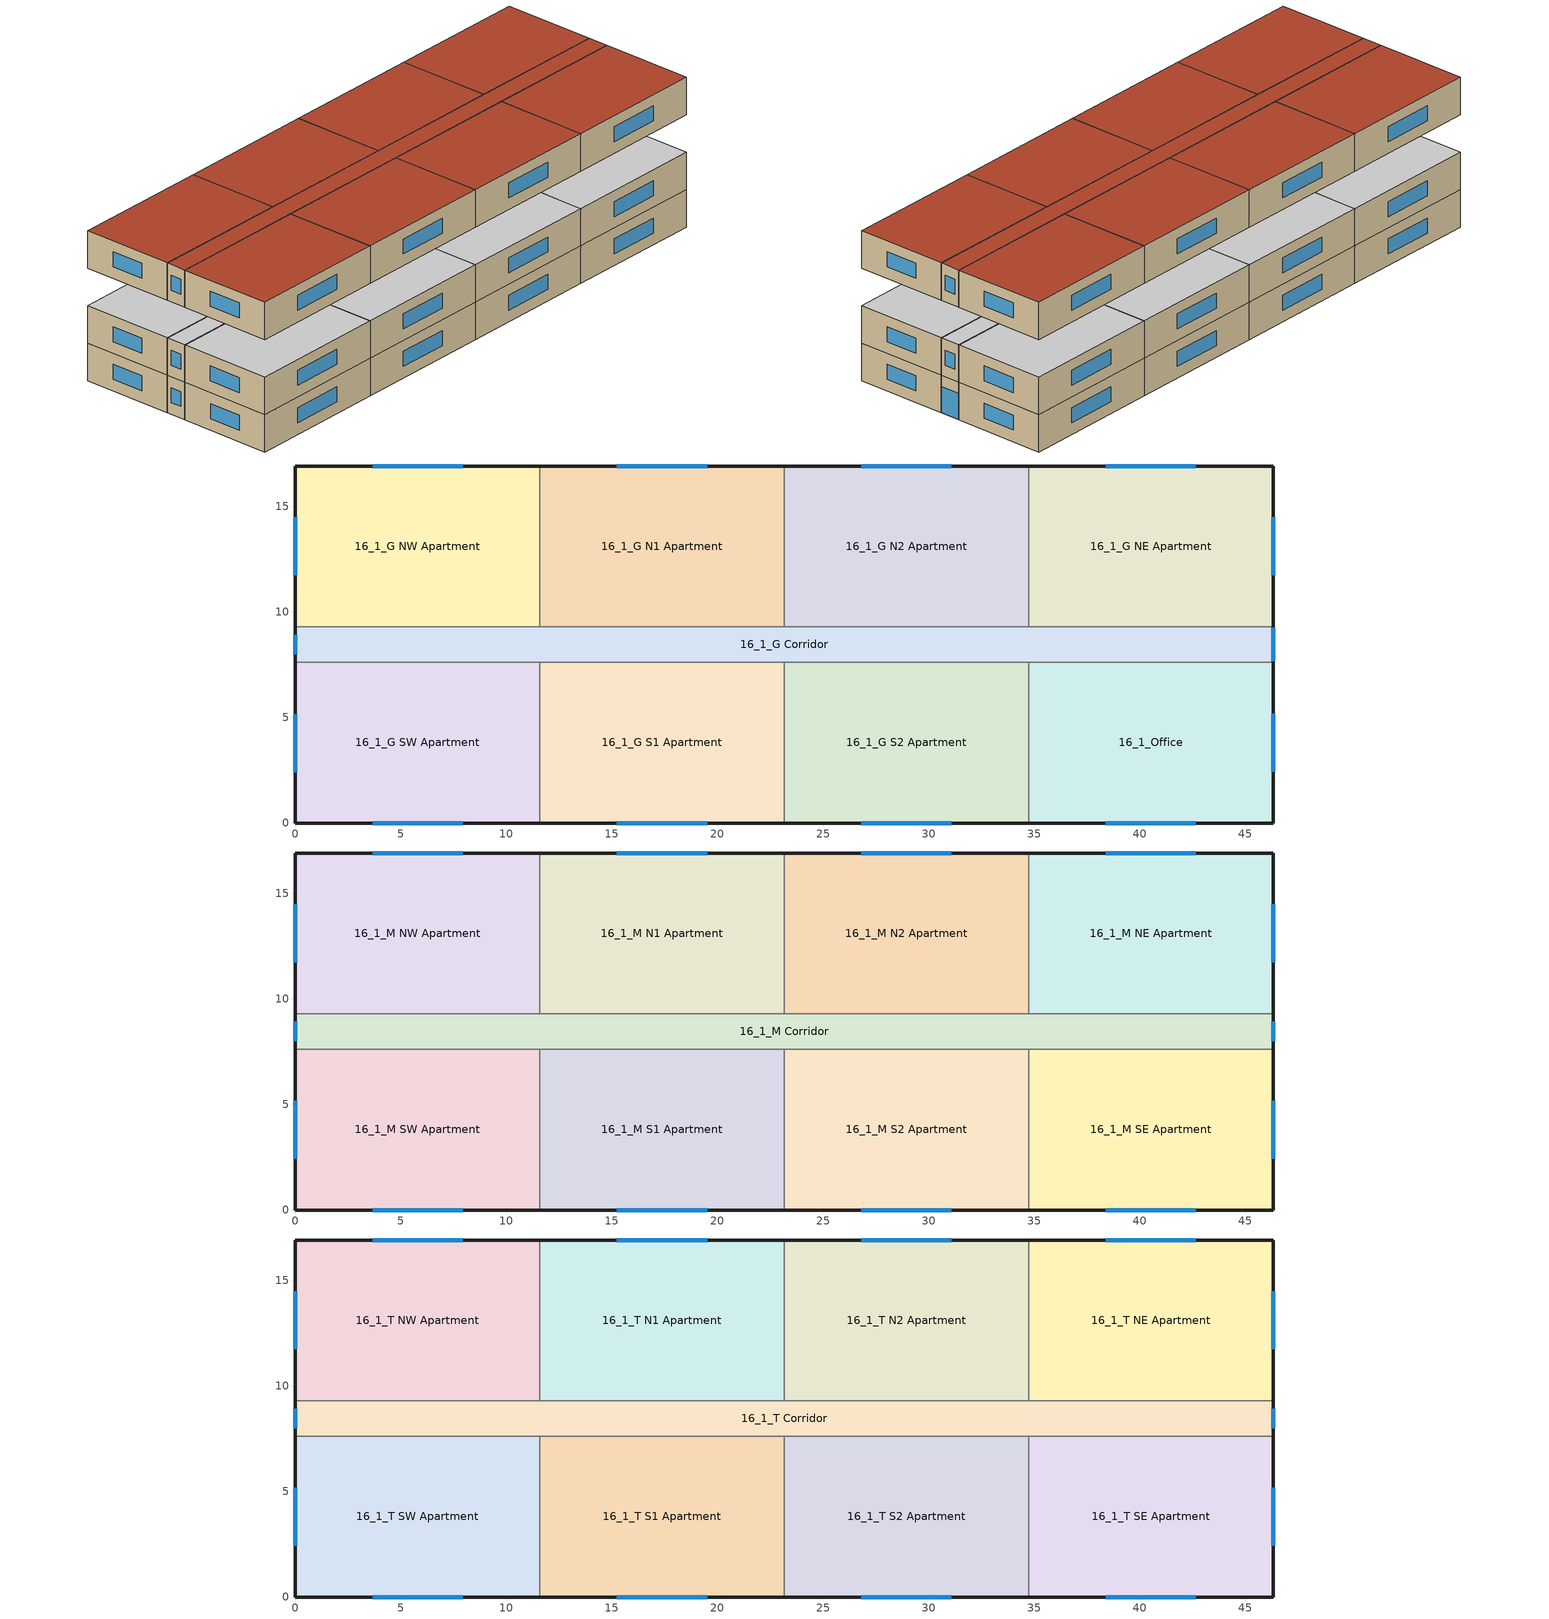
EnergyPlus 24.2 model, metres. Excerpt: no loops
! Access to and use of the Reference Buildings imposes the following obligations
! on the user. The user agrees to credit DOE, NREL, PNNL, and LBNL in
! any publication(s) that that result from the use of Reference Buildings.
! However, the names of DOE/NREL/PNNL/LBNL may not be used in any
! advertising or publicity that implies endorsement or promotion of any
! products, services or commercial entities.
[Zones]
16_1_G SW Apartment
 floor ground (HPSlab): 0,7.62 11.58,7.62 11.58,0 0,0 z0
 wall outside (HPWall): 0,7.62 0,0 11.58,0 z0:3.05
 wall to 16_1_G Corridor (int-walls): 11.58,7.62 0,7.62 z0:3.05
 wall to 16_1_G S1 Apartment (int-walls): 11.58,0 11.58,7.62 z0:3.05
 window (Dbl Elec Abs Bleached 6mm/13mm Air): 3.66,0 7.92,0 / 0,5.14 0,2.4 z0.95:2.17
 ceiling adiabatic (INT-FLOOR-UNDERSIDE): 11.58,0 11.58,7.62 0,7.62 0,0 z3.05
16_1_G NW Apartment
 floor ground (HPSlab): 0,16.92 11.58,16.92 11.58,9.3 0,9.3 z0
 wall outside (HPWall): 11.58,16.92 0,16.92 0,9.3 z0:3.05
 wall to 16_1_G Corridor (int-walls): 0,9.3 11.58,9.3 z0:3.05
 wall to 16_1_G N1 Apartment (int-walls): 11.58,9.3 11.58,16.92 z0:3.05
 window (Dbl Elec Abs Bleached 6mm/13mm Air): 7.92,16.92 3.66,16.92 / 0,14.48 0,11.73 z0.95:2.17
 ceiling adiabatic (INT-FLOOR-UNDERSIDE): 11.58,9.3 11.58,16.92 0,16.92 0,9.3 z3.05
16_1_Office
 floor ground (HPSlab): 34.75,7.62 46.33,7.62 46.33,0 34.75,0 z0
 wall outside (HPWall): 34.75,0 46.33,0 46.33,7.62 z0:3.05
 wall to 16_1_G Corridor (int-walls): 46.33,7.62 34.75,7.62 z0:3.05
 wall to 16_1_G S2 Apartment (int-walls): 34.75,7.62 34.75,0 z0:3.05
 window (Dbl Elec Abs Bleached 6mm/13mm Air): 38.4,0 42.67,0 / 46.33,2.44 46.33,5.18 z0.95:2.17
 ceiling adiabatic (INT-FLOOR-UNDERSIDE): 46.33,0 46.33,7.62 34.75,7.62 34.75,0 z3.05
16_1_G NE Apartment
 floor ground (HPSlab): 34.75,16.92 46.33,16.92 46.33,9.3 34.75,9.3 z0
 wall outside (HPWall): 46.33,9.3 46.33,16.92 34.75,16.92 z0:3.05
 wall to 16_1_G Corridor (int-walls): 34.75,9.3 46.33,9.3 z0:3.05
 wall to 16_1_G N2 Apartment (int-walls): 34.75,16.92 34.75,9.3 z0:3.05
 window (Dbl Elec Abs Bleached 6mm/13mm Air): 42.67,16.92 38.4,16.92 / 46.33,11.73 46.33,14.48 z0.95:2.17
 ceiling adiabatic (INT-FLOOR-UNDERSIDE): 46.33,9.3 46.33,16.92 34.75,16.92 34.75,9.3 z3.05
16_1_G N1 Apartment
 floor ground (HPSlab): 11.58,16.92 23.16,16.92 23.16,9.3 11.58,9.3 z0
 wall outside (HPWall): 23.16,16.92 11.58,16.92 z0:3.05
 wall to 16_1_G Corridor (int-walls): 11.58,9.3 23.16,9.3 z0:3.05
 wall to 16_1_G N2 Apartment (int-walls): 23.16,9.3 23.16,16.92 z0:3.05
 window (Dbl Elec Abs Bleached 6mm/13mm Air): 19.51,16.92 15.24,16.92 z0.95:2.17
 ceiling adiabatic (INT-FLOOR-UNDERSIDE): 23.16,9.3 23.16,16.92 11.58,16.92 11.58,9.3 z3.05
16_1_G N2 Apartment
 floor ground (HPSlab): 23.16,16.92 34.75,16.92 34.75,9.3 23.16,9.3 z0
 wall outside (HPWall): 34.75,16.92 23.16,16.92 z0:3.05
 wall to 16_1_G Corridor (int-walls): 23.16,9.3 34.75,9.3 z0:3.05
 window (Dbl Elec Abs Bleached 6mm/13mm Air): 31.09,16.92 26.82,16.92 z0.95:2.17
 ceiling adiabatic (INT-FLOOR-UNDERSIDE): 34.75,9.3 34.75,16.92 23.16,16.92 23.16,9.3 z3.05
16_1_G S1 Apartment
 floor ground (HPSlab): 11.58,7.62 23.16,7.62 23.16,0 11.58,0 z0
 wall outside (HPWall): 11.58,0 23.16,0 z0:3.05
 wall to 16_1_G Corridor (int-walls): 23.16,7.62 11.58,7.62 z0:3.05
 wall to 16_1_G S2 Apartment (int-walls): 23.16,0 23.16,7.62 z0:3.05
 window (Dbl Elec Abs Bleached 6mm/13mm Air): 15.24,0 19.51,0 z0.95:2.17
 ceiling adiabatic (INT-FLOOR-UNDERSIDE): 23.16,0 23.16,7.62 11.58,7.62 11.58,0 z3.05
16_1_G S2 Apartment
 floor ground (HPSlab): 23.16,7.62 34.75,7.62 34.75,0 23.16,0 z0
 wall outside (HPWall): 23.16,0 34.75,0 z0:3.05
 wall to 16_1_G Corridor (int-walls): 34.75,7.62 23.16,7.62 z0:3.05
 window (Dbl Elec Abs Bleached 6mm/13mm Air): 26.82,0 31.09,0 z0.95:2.17
 ceiling adiabatic (INT-FLOOR-UNDERSIDE): 34.75,0 34.75,7.62 23.16,7.62 23.16,0 z3.05
16_1_G Corridor
 floor ground (HPSlab): 0,9.3 46.33,9.3 46.33,7.62 0,7.62 z0
 wall outside (HPWall): 0,9.3 0,7.62 / 46.33,7.62 46.33,9.3 z0:3.05
 window (Dbl Elec Abs Bleached 6mm/13mm Air): 0,8.91 0,8 z0.95:2.17; 46.33,7.67 46.33,9.25 z0.03:2.13
 ceiling adiabatic (INT-FLOOR-UNDERSIDE): 46.33,7.62 46.33,9.3 0,9.3 0,7.62 z3.05
16_1_M SW Apartment
 floor adiabatic (INT-FLOOR-TOPSIDE): 0,7.62 11.58,7.62 11.58,0 0,0 z3.05
 wall outside (HPWall): 0,7.62 0,0 11.58,0 z3.05:6.1
 wall to 16_1_M Corridor (int-walls): 11.58,7.62 0,7.62 z3.05:6.1
 wall to 16_1_M S1 Apartment (int-walls): 11.58,0 11.58,7.62 z3.05:6.1
 window (Dbl Elec Abs Bleached 6mm/13mm Air): 0,5.18 0,2.44 / 3.66,0 7.92,0 z4:5.22
 ceiling adiabatic (INT-FLOOR-UNDERSIDE): 11.58,0 11.58,7.62 0,7.62 0,0 z6.1
16_1_M NW Apartment
 floor adiabatic (INT-FLOOR-TOPSIDE): 0,16.92 11.58,16.92 11.58,9.3 0,9.3 z3.05
 wall outside (HPWall): 11.58,16.92 0,16.92 0,9.3 z3.05:6.1
 wall to 16_1_M Corridor (int-walls): 0,9.3 11.58,9.3 z3.05:6.1
 wall to 16_1_M N1 Apartment (int-walls): 11.58,9.3 11.58,16.92 z3.05:6.1
 window (Dbl Elec Abs Bleached 6mm/13mm Air): 7.92,16.92 3.66,16.92 / 0,14.48 0,11.73 z4:5.22
 ceiling adiabatic (INT-FLOOR-UNDERSIDE): 11.58,9.3 11.58,16.92 0,16.92 0,9.3 z6.1
16_1_M SE Apartment
 floor adiabatic (INT-FLOOR-TOPSIDE): 34.75,7.62 46.33,7.62 46.33,0 34.75,0 z3.05
 wall outside (HPWall): 34.75,0 46.33,0 46.33,7.62 z3.05:6.1
 wall to 16_1_M Corridor (int-walls): 46.33,7.62 34.75,7.62 z3.05:6.1
 wall to 16_1_M S2 Apartment (int-walls): 34.75,7.62 34.75,0 z3.05:6.1
 window (Dbl Elec Abs Bleached 6mm/13mm Air): 46.33,2.44 46.33,5.18 / 38.4,0 42.67,0 z4:5.22
 ceiling adiabatic (INT-FLOOR-UNDERSIDE): 46.33,0 46.33,7.62 34.75,7.62 34.75,0 z6.1
16_1_M NE Apartment
 floor adiabatic (INT-FLOOR-TOPSIDE): 34.75,16.92 46.33,16.92 46.33,9.3 34.75,9.3 z3.05
 wall outside (HPWall): 46.33,9.3 46.33,16.92 34.75,16.92 z3.05:6.1
 wall to 16_1_M Corridor (int-walls): 34.75,9.3 46.33,9.3 z3.05:6.1
 wall to 16_1_M N2 Apartment (int-walls): 34.75,16.92 34.75,9.3 z3.05:6.1
 window (Dbl Elec Abs Bleached 6mm/13mm Air): 42.67,16.92 38.4,16.92 / 46.33,11.73 46.33,14.48 z4:5.22
 ceiling adiabatic (INT-FLOOR-UNDERSIDE): 46.33,9.3 46.33,16.92 34.75,16.92 34.75,9.3 z6.1
16_1_M N1 Apartment
 floor adiabatic (INT-FLOOR-TOPSIDE): 11.58,16.92 23.16,16.92 23.16,9.3 11.58,9.3 z3.05
 wall outside (HPWall): 23.16,16.92 11.58,16.92 z3.05:6.1
 wall to 16_1_M Corridor (int-walls): 11.58,9.3 23.16,9.3 z3.05:6.1
 wall to 16_1_M N2 Apartment (int-walls): 23.16,9.3 23.16,16.92 z3.05:6.1
 window (Dbl Elec Abs Bleached 6mm/13mm Air): 19.51,16.92 15.24,16.92 z4:5.22
 ceiling adiabatic (INT-FLOOR-UNDERSIDE): 23.16,9.3 23.16,16.92 11.58,16.92 11.58,9.3 z6.1
16_1_M N2 Apartment
 floor adiabatic (INT-FLOOR-TOPSIDE): 23.16,16.92 34.75,16.92 34.75,9.3 23.16,9.3 z3.05
 wall outside (HPWall): 34.75,16.92 23.16,16.92 z3.05:6.1
 wall to 16_1_M Corridor (int-walls): 23.16,9.3 34.75,9.3 z3.05:6.1
 window (Dbl Elec Abs Bleached 6mm/13mm Air): 31.09,16.92 26.82,16.92 z4:5.22
 ceiling adiabatic (INT-FLOOR-UNDERSIDE): 34.75,9.3 34.75,16.92 23.16,16.92 23.16,9.3 z6.1
16_1_M S1 Apartment
 floor adiabatic (INT-FLOOR-TOPSIDE): 11.58,7.62 23.16,7.62 23.16,0 11.58,0 z3.05
 wall outside (HPWall): 11.58,0 23.16,0 z3.05:6.1
 wall to 16_1_M Corridor (int-walls): 23.16,7.62 11.58,7.62 z3.05:6.1
 wall to 16_1_M S2 Apartment (int-walls): 23.16,0 23.16,7.62 z3.05:6.1
 window (Dbl Elec Abs Bleached 6mm/13mm Air): 15.24,0 19.51,0 z4:5.22
 ceiling adiabatic (INT-FLOOR-UNDERSIDE): 23.16,0 23.16,7.62 11.58,7.62 11.58,0 z6.1
16_1_M S2 Apartment
 floor adiabatic (INT-FLOOR-TOPSIDE): 23.16,7.62 34.75,7.62 34.75,0 23.16,0 z3.05
 wall outside (HPWall): 23.16,0 34.75,0 z3.05:6.1
 wall to 16_1_M Corridor (int-walls): 34.75,7.62 23.16,7.62 z3.05:6.1
 window (Dbl Elec Abs Bleached 6mm/13mm Air): 26.82,0 31.09,0 z4:5.22
 ceiling adiabatic (INT-FLOOR-UNDERSIDE): 34.75,0 34.75,7.62 23.16,7.62 23.16,0 z6.1
16_1_M Corridor
 floor adiabatic (INT-FLOOR-TOPSIDE): 0,9.3 46.33,9.3 46.33,7.62 0,7.62 z3.05
 wall outside (HPWall): 0,9.3 0,7.62 / 46.33,7.62 46.33,9.3 z3.05:6.1
 window (Dbl Elec Abs Bleached 6mm/13mm Air): 0,8.91 0,8 / 46.33,8 46.33,8.91 z4:5.22
 ceiling adiabatic (INT-FLOOR-UNDERSIDE): 46.33,7.62 46.33,9.3 0,9.3 0,7.62 z6.1
16_1_T SW Apartment
 floor adiabatic (INT-FLOOR-TOPSIDE): 0,7.62 11.58,7.62 11.58,0 0,0 z9.14
 wall outside (HPWall): 0,7.62 0,0 11.58,0 z9.14:12.19
 wall to 16_1_T Corridor (int-walls): 11.58,7.62 0,7.62 z9.14:12.19
 wall to 16_1_T S1 Apartment (int-walls): 11.58,0 11.58,7.62 z9.14:12.19
 window (Dbl Elec Abs Bleached 6mm/13mm Air): 0,5.18 0,2.44 / 3.66,0 7.92,0 z10.1:11.32
 roof outside (HPRoof): 11.58,0 11.58,7.62 0,7.62 0,0 z12.19
16_1_T NW Apartment
 floor adiabatic (INT-FLOOR-TOPSIDE): 0,16.92 11.58,16.92 11.58,9.3 0,9.3 z9.14
 wall outside (HPWall): 11.58,16.92 0,16.92 0,9.3 z9.14:12.19
 wall to 16_1_T Corridor (int-walls): 0,9.3 11.58,9.3 z9.14:12.19
 wall to 16_1_T N1 Apartment (int-walls): 11.58,9.3 11.58,16.92 z9.14:12.19
 window (Dbl Elec Abs Bleached 6mm/13mm Air): 7.92,16.92 3.66,16.92 / 0,14.48 0,11.73 z10.1:11.32
 roof outside (HPRoof): 11.58,9.3 11.58,16.92 0,16.92 0,9.3 z12.19
16_1_T SE Apartment
 floor adiabatic (INT-FLOOR-TOPSIDE): 34.75,7.62 46.33,7.62 46.33,0 34.75,0 z9.14
 wall outside (HPWall): 34.75,0 46.33,0 46.33,7.62 z9.14:12.19
 wall to 16_1_T Corridor (int-walls): 46.33,7.62 34.75,7.62 z9.14:12.19
 wall to 16_1_T S2 Apartment (int-walls): 34.75,7.62 34.75,0 z9.14:12.19
 window (Dbl Elec Abs Bleached 6mm/13mm Air): 46.33,2.44 46.33,5.18 / 38.4,0 42.67,0 z10.1:11.32
 roof outside (HPRoof): 46.33,0 46.33,7.62 34.75,7.62 34.75,0 z12.19
16_1_T NE Apartment
 floor adiabatic (INT-FLOOR-TOPSIDE): 34.75,16.92 46.33,16.92 46.33,9.3 34.75,9.3 z9.14
 wall outside (HPWall): 46.33,9.3 46.33,16.92 34.75,16.92 z9.14:12.19
 wall to 16_1_T Corridor (int-walls): 34.75,9.3 46.33,9.3 z9.14:12.19
 wall to 16_1_T N2 Apartment (int-walls): 34.75,16.92 34.75,9.3 z9.14:12.19
 window (Dbl Elec Abs Bleached 6mm/13mm Air): 42.67,16.92 38.4,16.92 / 46.33,11.73 46.33,14.48 z10.1:11.32
 roof outside (IEAD Res Roof): 46.33,9.3 46.33,16.92 34.75,16.92 34.75,9.3 z12.19
16_1_T N1 Apartment
 floor adiabatic (INT-FLOOR-TOPSIDE): 11.58,16.92 23.16,16.92 23.16,9.3 11.58,9.3 z9.14
 wall outside (HPWall): 23.16,16.92 11.58,16.92 z9.14:12.19
 wall to 16_1_T Corridor (int-walls): 11.58,9.3 23.16,9.3 z9.14:12.19
 wall to 16_1_T N2 Apartment (int-walls): 23.16,9.3 23.16,16.92 z9.14:12.19
 window (Dbl Elec Abs Bleached 6mm/13mm Air): 19.51,16.92 15.24,16.92 z10.1:11.32
 roof outside (HPRoof): 23.16,9.3 23.16,16.92 11.58,16.92 11.58,9.3 z12.19
16_1_T N2 Apartment
 floor adiabatic (INT-FLOOR-TOPSIDE): 23.16,16.92 34.75,16.92 34.75,9.3 23.16,9.3 z9.14
 wall outside (HPWall): 34.75,16.92 23.16,16.92 z9.14:12.19
 wall to 16_1_T Corridor (int-walls): 23.16,9.3 34.75,9.3 z9.14:12.19
 window (Dbl Elec Abs Bleached 6mm/13mm Air): 31.09,16.92 26.82,16.92 z10.1:11.32
 roof outside (HPRoof): 34.75,9.3 34.75,16.92 23.16,16.92 23.16,9.3 z12.19
16_1_T S1 Apartment
 floor adiabatic (INT-FLOOR-TOPSIDE): 11.58,7.62 23.16,7.62 23.16,0 11.58,0 z9.14
 wall outside (HPWall): 11.58,0 23.16,0 z9.14:12.19
 wall to 16_1_T Corridor (int-walls): 23.16,7.62 11.58,7.62 z9.14:12.19
 wall to 16_1_T S2 Apartment (int-walls): 23.16,0 23.16,7.62 z9.14:12.19
 window (Dbl Elec Abs Bleached 6mm/13mm Air): 15.24,0 19.51,0 z10.1:11.32
 roof outside (HPRoof): 23.16,0 23.16,7.62 11.58,7.62 11.58,0 z12.19
16_1_T S2 Apartment
 floor adiabatic (INT-FLOOR-TOPSIDE): 23.16,7.62 34.75,7.62 34.75,0 23.16,0 z9.14
 wall outside (HPWall): 23.16,0 34.75,0 z9.14:12.19
 wall to 16_1_T Corridor (int-walls): 34.75,7.62 23.16,7.62 z9.14:12.19
 window (Dbl Elec Abs Bleached 6mm/13mm Air): 26.82,0 31.09,0 z10.1:11.32
 roof outside (HPRoof): 34.75,0 34.75,7.62 23.16,7.62 23.16,0 z12.19
16_1_T Corridor
 floor adiabatic (INT-FLOOR-TOPSIDE): 0,9.3 46.33,9.3 46.33,7.62 0,7.62 z9.14
 wall outside (HPWall): 0,9.3 0,7.62 / 46.33,7.62 46.33,9.3 z9.14:12.19
 window (Dbl Elec Abs Bleached 6mm/13mm Air): 0,8.91 0,8 / 46.33,8 46.33,8.91 z10.1:11.32
 roof outside (HPRoof): 46.33,7.62 46.33,9.3 0,9.3 0,7.62 z12.19
[Building]
Ref Bldg Midrise Apartment New2004_v1.3_5.0: North Axis {deg}=0; Terrain=City; Loads Convergence Tolerance Value {W}=0.04; Temperature Convergence Tolerance Value {deltaC}=0.2; Solar Distribution=FullInteriorAndExterior; Maximum Number of Warmup Days=25; Minimum Number of Warmup Days=6
[Site:Location]
USA IL-CHICAGO-OHARE: Latitude {deg}=41.77; Longitude {deg}=-87.75; Time Zone {hr}=-6; Elevation {m}=190
[SizingPeriod:WeatherFileDays] Day of Week for Start Day=Monday; Use Weather File Daylight Saving Period=Yes; Use Weather File Rain and Snow Indicators=Yes
Name | Begin Month | Begin Day of Month | End Month | End Day of Month
HDD | 11 | 20 | 11 | 20
CDD | 7 | 21 | 7 | 21
HDD3 | 12 | 20 | 12 | 20
CDD2 | 5 | 23 | 5 | 23
[Site:GroundTemperature:BuildingSurface]
4.4, 3.3, 2.3, 1.8, 2, 4, 6.8, 9.3, 10.1, 9.6, 7.8, 6
[Site:WaterMainsTemperature]
Calculation Method=CORRELATION; Annual Average Outdoor Air Temperature {C}=9.69; Maximum Difference In Monthly Average Outdoor Air Temperatures {deltaC}=28.1
[Material] Thermal Absorptance=0.9
Name | Roughness | Thickness {m} | Conductivity {W/m-K} | Density {kg/m3} | Specific Heat {J/kg-K} | Solar Absorptance | Visible Absorptance
IEAD Res Roof Insulation | MediumRough | 0.127339 | 0.049 | 265 | 836.8 | 0.7 | 0.7
Std Wood 6inch | MediumSmooth | 0.15 | 0.12 | 540 | 1210 | 0.7 | 0.7
1/2IN Gypsum | Smooth | 0.0127 | 0.16 | 784.9 | 830 | 0.92 | 0.92
1IN Stucco | Smooth | 0.0253 | 0.6918 | 1858 | 837 | 0.92 | 0.92
8IN CONCRETE HW | Rough | 0.2032 | 1.311 | 2240 | 836.8 | 0.7 | 0.7
HW CONCRETE; MAT-CC05 4 HW CONCRETE | Rough | 0.1016 | 1.311 | 2240 | 836.8 | 0.7 | 0.7
Roof Membrane | VeryRough | 0.0095 | 0.16 | 1121.29 | 1460 | 0.7 | 0.7
Metal Decking | MediumSmooth | 0.0015 | 45.006 | 7680 | 418.4 | 0.7 | 0.3
Wall Insulation HP | MediumRough | 0.32972 | 0.049 | 265 | 836.8 | 0.7 | 0.7
Roof Insulation HP | MediumRough | 0.68799 | 0.049 | 265 | 836.8 | 0.7 | 0.7
Slab Insulation HP | MediumRough | 0.04439 | 0.049 | 265 | 836.8 | 0.7 | 0.7
[Material:NoMass]
CP02 CARPET PAD: Roughness=VeryRough; Thermal Resistance {m2-K/W}=0.2165; Thermal Absorptance=0.9; Solar Absorptance=0.7; Visible Absorptance=0.8
[WindowMaterial:Glazing] Optical Data Type=SpectralAverage; Thickness {m}=0.012; Infrared Transmittance at Normal Incidence=0; Front Side Infrared Hemispherical Emissivity=0.84; Conductivity {W/m-K}=0.9
Name | Solar Transmittance at Normal Incidence | Front Side Solar Reflectance at Normal Incidence | Back Side Solar Reflectance at Normal Incidence | Visible Transmittance at Normal Incidence | Front Side Visible Reflectance at Normal Incidence | Back Side Visible Reflectance at Normal Incidence | Back Side Infrared Hemispherical Emissivity
ECABS-2 BLEACHED 6MM | 0.814 | 0.086 | 0.086 | 0.847 | 0.099 | 0.099 | 0.1
ECABS-2 COLORED 6MM | 0.111 | 0.179 | 0.179 | 0.128 | 0.081 | 0.081 | 0.1
CLEAR 12MM | 0.653 | 0.064 | 0.064 | 0.841 | 0.077 | 0.077 | 0.84
[WindowMaterial:Gas]
ARGON 13MM: Gas Type=Argon; Thickness {m}=0.0127
[Construction]
IEAD Res Roof: Roof Membrane, IEAD Res Roof Insulation, Metal Decking
int-walls: 1/2IN Gypsum, 1/2IN Gypsum
INT-FLOOR-TOPSIDE: MAT-CC05 4 HW CONCRETE, CP02 CARPET PAD
INT-FLOOR-UNDERSIDE: CP02 CARPET PAD, MAT-CC05 4 HW CONCRETE
InteriorFurnishings: Std Wood 6inch
HPWall: 1IN Stucco, 8IN CONCRETE HW, Wall Insulation HP, 1/2IN Gypsum
HPRoof: Roof Membrane, Roof Insulation HP, Metal Decking
HPSlab: HW CONCRETE, Slab Insulation HP, CP02 CARPET PAD
Dbl Elec Abs Bleached 6mm/13mm Air: ECABS-2 BLEACHED 6MM, ARGON 13MM, CLEAR 12MM, ARGON 13MM, CLEAR 12MM
Dbl Elec Abs Colored 6mm/13mm Air: ECABS-2 COLORED 6MM, ARGON 13MM, CLEAR 12MM, ARGON 13MM, CLEAR 12MM
[Zone] Type=1; Floor Area {m2}=autocalculate; Part of Total Floor Area=Yes
Name | Multiplier
16_1_G SW Apartment; 16_1_G NW Apartment; 16_1_Office; 16_1_G NE Apartment; 16_1_G N1 Apartment; 16_1_G N2 Apartment; 16_1_G S1 Apartment; 16_1_G S2 Apartment; 16_1_T SW Apartment; 16_1_T NW Apartment; 16_1_T SE Apartment; 16_1_T NE Apartment; 16_1_T N1 Apartment; 16_1_T N2 Apartment; 16_1_T S1 Apartment; 16_1_T S2 Apartment; 16_1_T Corridor; 16_1_G Corridor | 1
16_1_M SW Apartment; 16_1_M NW Apartment; 16_1_M SE Apartment; 16_1_M NE Apartment; 16_1_M N1 Apartment; 16_1_M N2 Apartment; 16_1_M S1 Apartment; 16_1_M S2 Apartment; 16_1_M Corridor | 2
[WindowShadingControl] Shading Type=SwitchableGlazing; Construction with Shading=Dbl Elec Abs Colored 6mm/13mm Air; Shading Control Type=OnIfHighZoneAirTemperature; Shading Control Is Scheduled=No; Glare Control Is Active=No; Multiple Surface Control Type=Sequential
Name | Zone | Fenestration Surface 1 | Fenestration Surface 2
16_1_ECW-16_1_G SW Apartment | 16_1_G SW Apartment | 16_1_GWindow1 | 16_1_GWindow2
16_1_ECW-16_1_G NW Apartment | 16_1_G NW Apartment | 16_1_GWindow4 | 16_1_GWindow6
16_1_ECW-16_1_Office | 16_1_Office | 16_1_GWindow3 | 16_1_GWindow7
16_1_ECW-16_1_G NE Apartment | 16_1_G NE Apartment | 16_1_GWindow5 | 16_1_GWindow8
16_1_ECW-16_1_G N1 Apartment | 16_1_G N1 Apartment | 16_1_GWindow9
16_1_ECW-16_1_G N2 Apartment | 16_1_G N2 Apartment | 16_1_GWindow10
16_1_ECW-16_1_G S1 Apartment | 16_1_G S1 Apartment | 16_1_GWindow11
16_1_ECW-16_1_G S2 Apartment | 16_1_G S2 Apartment | 16_1_GWindow12
16_1_ECW-16_1_M SW Apartment | 16_1_M SW Apartment | 16_1_MWindow2 | 16_1_MWindow1
16_1_ECW-16_1_M NW Apartment | 16_1_M NW Apartment | 16_1_MWindow4 | 16_1_MWindow6
16_1_ECW-16_1_M SE Apartment | 16_1_M SE Apartment | 16_1_MWindow7 | 16_1_MWindow3
16_1_ECW-16_1_M NE Apartment | 16_1_M NE Apartment | 16_1_MWindow5 | 16_1_MWindow8
16_1_ECW-16_1_M N1 Apartment | 16_1_M N1 Apartment | 16_1_MWindow9
16_1_ECW-16_1_M N2 Apartment | 16_1_M N2 Apartment | 16_1_MWindow10
16_1_ECW-16_1_M S1 Apartment | 16_1_M S1 Apartment | 16_1_MWindow11
16_1_ECW-16_1_M S2 Apartment | 16_1_M S2 Apartment | 16_1_MWindow12
16_1_ECW-16_1_T SW Apartment | 16_1_T SW Apartment | 16_1_TWindow2 | 16_1_TWindow1
16_1_ECW-16_1_T NW Apartment | 16_1_T NW Apartment | 16_1_TWindow4 | 16_1_TWindow6
16_1_ECW-16_1_T SE Apartment | 16_1_T SE Apartment | 16_1_TWindow7 | 16_1_TWindow3
16_1_ECW-16_1_T NE Apartment | 16_1_T NE Apartment | 16_1_TWindow5 | 16_1_TWindow8
16_1_ECW-16_1_T N1 Apartment | 16_1_T N1 Apartment | 16_1_TWindow9
16_1_ECW-16_1_T N2 Apartment | 16_1_T N2 Apartment | 16_1_TWindow10
16_1_ECW-16_1_T S1 Apartment | 16_1_T S1 Apartment | 16_1_TWindow11
16_1_ECW-16_1_T S2 Apartment | 16_1_T S2 Apartment | 16_1_TWindow12
16_1_ECW-16_1_T Corridor | 16_1_T Corridor | 16_1_TWindow13 | 16_1_TWindow14
16_1_ECW-16_1_G Corridor | 16_1_G Corridor | 16_1_GWindow13 | 16_1_east_door
16_1_ECW-16_1_M Corridor | 16_1_M Corridor | 16_1_MWindow13 | 16_1_MWindow14
[InternalMass] Construction=InteriorFurnishings
Name | Zone or ZoneList | Surface Area {m2}
16_1_Office Internal Mass | 16_1_Office | 176.4974
16_1_G Corridor Internal Mass | 16_1_G Corridor | 155.3169
16_1_M Corridor Internal Mass | 16_1_M Corridor | 155.3169
16_1_T Corridor Internal Mass | 16_1_T Corridor | 155.3169
16_1_G SW Apartment Internal Mass | 16_1_G SW Apartment | 176.4974
16_1_G NW Apartment Internal Mass | 16_1_G NW Apartment | 176.4974
16_1_G NE Apartment Internal Mass | 16_1_G NE Apartment | 176.4974
16_1_G N1 Apartment Internal Mass | 16_1_G N1 Apartment | 176.4974
16_1_G N2 Apartment Internal Mass | 16_1_G N2 Apartment | 176.4974
16_1_G S1 Apartment Internal Mass | 16_1_G S1 Apartment | 176.4974
16_1_G S2 Apartment Internal Mass | 16_1_G S2 Apartment | 176.4974
16_1_M SW Apartment Internal Mass | 16_1_M SW Apartment | 176.4974
16_1_M NW Apartment Internal Mass | 16_1_M NW Apartment | 176.4974
16_1_M SE Apartment Internal Mass | 16_1_M SE Apartment | 176.4974
16_1_M NE Apartment Internal Mass | 16_1_M NE Apartment | 176.4974
16_1_M N1 Apartment Internal Mass | 16_1_M N1 Apartment | 176.4974
16_1_M N2 Apartment Internal Mass | 16_1_M N2 Apartment | 176.4974
16_1_M S1 Apartment Internal Mass | 16_1_M S1 Apartment | 176.4974
16_1_M S2 Apartment Internal Mass | 16_1_M S2 Apartment | 176.4974
16_1_T SW Apartment Internal Mass | 16_1_T SW Apartment | 176.4974
16_1_T NW Apartment Internal Mass | 16_1_T NW Apartment | 176.4974
16_1_T SE Apartment Internal Mass | 16_1_T SE Apartment | 176.4974
16_1_T NE Apartment Internal Mass | 16_1_T NE Apartment | 176.4974
16_1_T N1 Apartment Internal Mass | 16_1_T N1 Apartment | 176.4974
16_1_T N2 Apartment Internal Mass | 16_1_T N2 Apartment | 176.4974
16_1_T S1 Apartment Internal Mass | 16_1_T S1 Apartment | 176.4974
16_1_T S2 Apartment Internal Mass | 16_1_T S2 Apartment | 176.4974
[People] Number of People Calculation Method=People; Fraction Radiant=0.3; Sensible Heat Fraction=AUTOCALCULATE; Activity Level Schedule=16_ACTIVITY_SCH; Enable ASHRAE 55 Comfort Warnings=No; Mean Radiant Temperature Calculation Type=EnclosureAveraged; Work Efficiency Schedule=16_WORK_EFF_SCH; Clothing Insulation Calculation Method=ClothingInsulationSchedule; Clothing Insulation Schedule=16_CLOTHING_SCH; Air Velocity Schedule=16_AIR_VELO_SCH; Thermal Comfort Model 1 Type=FANGER
Name | Zone or ZoneList or Space or SpaceList | Number of People Schedule | Number of People
16_1_Office People | 16_1_Office | 16_OFF_OCC_SCH | 2
16_1_G SW Apartment People | 16_1_G SW Apartment | 16_APT_OCC_SCH | 2.5
16_1_G NW Apartment People | 16_1_G NW Apartment | 16_APT_OCC_SCH | 2.5
16_1_G NE Apartment People | 16_1_G NE Apartment | 16_APT_OCC_SCH | 2.5
16_1_G N1 Apartment People | 16_1_G N1 Apartment | 16_APT_OCC_SCH | 2.5
16_1_G N2 Apartment People | 16_1_G N2 Apartment | 16_APT_OCC_SCH | 2.5
16_1_G S1 Apartment People | 16_1_G S1 Apartment | 16_APT_OCC_SCH | 2.5
16_1_G S2 Apartment People | 16_1_G S2 Apartment | 16_APT_OCC_SCH | 2.5
16_1_M SW Apartment People | 16_1_M SW Apartment | 16_APT_OCC_SCH | 2.5
16_1_M NW Apartment People | 16_1_M NW Apartment | 16_APT_OCC_SCH | 2.5
16_1_M SE Apartment People | 16_1_M SE Apartment | 16_APT_OCC_SCH | 2.5
16_1_M NE Apartment People | 16_1_M NE Apartment | 16_APT_OCC_SCH | 2.5
16_1_M N1 Apartment People | 16_1_M N1 Apartment | 16_APT_OCC_SCH | 2.5
16_1_M N2 Apartment People | 16_1_M N2 Apartment | 16_APT_OCC_SCH | 2.5
16_1_M S1 Apartment People | 16_1_M S1 Apartment | 16_APT_OCC_SCH | 2.5
16_1_M S2 Apartment People | 16_1_M S2 Apartment | 16_APT_OCC_SCH | 2.5
16_1_T SW Apartment People | 16_1_T SW Apartment | 16_APT_OCC_SCH | 2.5
16_1_T NW Apartment People | 16_1_T NW Apartment | 16_APT_OCC_SCH | 2.5
16_1_T SE Apartment People | 16_1_T SE Apartment | 16_APT_OCC_SCH | 2.5
16_1_T NE Apartment People | 16_1_T NE Apartment | 16_APT_OCC_SCH | 2.5
16_1_T N1 Apartment People | 16_1_T N1 Apartment | 16_APT_OCC_SCH | 2.5
16_1_T N2 Apartment People | 16_1_T N2 Apartment | 16_APT_OCC_SCH | 2.5
16_1_T S1 Apartment People | 16_1_T S1 Apartment | 16_APT_OCC_SCH | 2.5
16_1_T S2 Apartment People | 16_1_T S2 Apartment | 16_APT_OCC_SCH | 2.5
[Lights] Design Level Calculation Method=Watts/Area; Return Air Fraction=0; Fraction Radiant=0.2; Fraction Visible=0.6; Fraction Replaceable=1; Return Air Fraction Calculated from Plenum Temperature=No
Name | Zone or ZoneList or Space or SpaceList | Schedule | Watts per Floor Area {W/m2}
16_1_Office_Lights | 16_1_Office | 16_OFF_LIGHT_SCH | 6.46
16_1_G Corridor_Lights | 16_1_G Corridor | 16_COR_LIGHT_SCH | 5.38
16_1_M Corridor_Lights | 16_1_M Corridor | 16_COR_LIGHT_SCH | 5.38
16_1_T Corridor_Lights | 16_1_T Corridor | 16_COR_LIGHT_SCH | 5.38
16_1_G SW Apartment_Lights | 16_1_G SW Apartment | 16_APT_LIGHT_SCH | 2.1
16_1_G NW Apartment_Lights | 16_1_G NW Apartment | 16_APT_LIGHT_SCH | 2.1
16_1_G NE Apartment_Lights | 16_1_G NE Apartment | 16_APT_LIGHT_SCH | 2.1
16_1_G N1 Apartment_Lights | 16_1_G N1 Apartment | 16_APT_LIGHT_SCH | 2.1
16_1_G N2 Apartment_Lights | 16_1_G N2 Apartment | 16_APT_LIGHT_SCH | 2.1
16_1_G S1 Apartment_Lights | 16_1_G S1 Apartment | 16_APT_LIGHT_SCH | 2.1
16_1_G S2 Apartment_Lights | 16_1_G S2 Apartment | 16_APT_LIGHT_SCH | 2.1
16_1_M SW Apartment_Lights | 16_1_M SW Apartment | 16_APT_LIGHT_SCH | 2.1
16_1_M NW Apartment_Lights | 16_1_M NW Apartment | 16_APT_LIGHT_SCH | 2.1
16_1_M SE Apartment_Lights | 16_1_M SE Apartment | 16_APT_LIGHT_SCH | 2.1
16_1_M NE Apartment_Lights | 16_1_M NE Apartment | 16_APT_LIGHT_SCH | 2.1
16_1_M N1 Apartment_Lights | 16_1_M N1 Apartment | 16_APT_LIGHT_SCH | 2.1
16_1_M N2 Apartment_Lights | 16_1_M N2 Apartment | 16_APT_LIGHT_SCH | 2.1
16_1_M S1 Apartment_Lights | 16_1_M S1 Apartment | 16_APT_LIGHT_SCH | 2.1
16_1_M S2 Apartment_Lights | 16_1_M S2 Apartment | 16_APT_LIGHT_SCH | 2.1
16_1_T SW Apartment_Lights | 16_1_T SW Apartment | 16_APT_LIGHT_SCH | 2.1
16_1_T NW Apartment_Lights | 16_1_T NW Apartment | 16_APT_LIGHT_SCH | 2.1
16_1_T SE Apartment_Lights | 16_1_T SE Apartment | 16_APT_LIGHT_SCH | 2.1
16_1_T NE Apartment_Lights | 16_1_T NE Apartment | 16_APT_LIGHT_SCH | 2.1
16_1_T N1 Apartment_Lights | 16_1_T N1 Apartment | 16_APT_LIGHT_SCH | 2.1
16_1_T N2 Apartment_Lights | 16_1_T N2 Apartment | 16_APT_LIGHT_SCH | 2.1
16_1_T S1 Apartment_Lights | 16_1_T S1 Apartment | 16_APT_LIGHT_SCH | 2.1
16_1_T S2 Apartment_Lights | 16_1_T S2 Apartment | 16_APT_LIGHT_SCH | 2.1
[ElectricEquipment] Fraction Latent=0
Name | Zone or ZoneList or Space or SpaceList | Schedule | Design Level Calculation Method | Watts per Floor Area {W/m2} | Fraction Radiant | Fraction Lost | Design Level {W}
16_1_Office_PlugMisc_Equip | 16_1_Office | 16_OFF_EQP_SCH | Watts/Area | 12.9 | 0.5 | 0
16_1_G Corridor_Elevators_Equip | 16_1_G Corridor | 16_BLDG_ELEVATORS | EquipmentLevel |  | 0 | 0.95 | 16054.9
16_1_G SW Apartment_PlugMisc_Equip | 16_1_G SW Apartment | 16_APT_EQP_SCH | Watts/Area | 5.38 | 0.5 | 0
16_1_G NW Apartment_PlugMisc_Equip | 16_1_G NW Apartment | 16_APT_EQP_SCH | Watts/Area | 5.38 | 0.5 | 0
16_1_G NE Apartment_PlugMisc_Equip | 16_1_G NE Apartment | 16_APT_EQP_SCH | Watts/Area | 5.38 | 0.5 | 0
16_1_G N1 Apartment_PlugMisc_Equip | 16_1_G N1 Apartment | 16_APT_EQP_SCH | Watts/Area | 5.38 | 0.5 | 0
16_1_G N2 Apartment_PlugMisc_Equip | 16_1_G N2 Apartment | 16_APT_EQP_SCH | Watts/Area | 5.38 | 0.5 | 0
16_1_G S1 Apartment_PlugMisc_Equip | 16_1_G S1 Apartment | 16_APT_EQP_SCH | Watts/Area | 5.38 | 0.5 | 0
16_1_G S2 Apartment_PlugMisc_Equip | 16_1_G S2 Apartment | 16_APT_EQP_SCH | Watts/Area | 5.38 | 0.5 | 0
16_1_M SW Apartment_PlugMisc_Equip | 16_1_M SW Apartment | 16_APT_EQP_SCH | Watts/Area | 5.38 | 0.5 | 0
16_1_M NW Apartment_PlugMisc_Equip | 16_1_M NW Apartment | 16_APT_EQP_SCH | Watts/Area | 5.38 | 0.5 | 0
16_1_M SE Apartment_PlugMisc_Equip | 16_1_M SE Apartment | 16_APT_EQP_SCH | Watts/Area | 5.38 | 0.5 | 0
16_1_M NE Apartment_PlugMisc_Equip | 16_1_M NE Apartment | 16_APT_EQP_SCH | Watts/Area | 5.38 | 0.5 | 0
16_1_M N1 Apartment_PlugMisc_Equip | 16_1_M N1 Apartment | 16_APT_EQP_SCH | Watts/Area | 5.38 | 0.5 | 0
16_1_M N2 Apartment_PlugMisc_Equip | 16_1_M N2 Apartment | 16_APT_EQP_SCH | Watts/Area | 5.38 | 0.5 | 0
16_1_M S1 Apartment_PlugMisc_Equip | 16_1_M S1 Apartment | 16_APT_EQP_SCH | Watts/Area | 5.38 | 0.5 | 0
16_1_M S2 Apartment_PlugMisc_Equip | 16_1_M S2 Apartment | 16_APT_EQP_SCH | Watts/Area | 5.38 | 0.5 | 0
16_1_T SW Apartment_PlugMisc_Equip | 16_1_T SW Apartment | 16_APT_EQP_SCH | Watts/Area | 5.38 | 0.5 | 0
16_1_T NW Apartment_PlugMisc_Equip | 16_1_T NW Apartment | 16_APT_EQP_SCH | Watts/Area | 5.38 | 0.5 | 0
16_1_T SE Apartment_PlugMisc_Equip | 16_1_T SE Apartment | 16_APT_EQP_SCH | Watts/Area | 5.38 | 0.5 | 0
16_1_T NE Apartment_PlugMisc_Equip | 16_1_T NE Apartment | 16_APT_EQP_SCH | Watts/Area | 5.38 | 0.5 | 0
16_1_T N1 Apartment_PlugMisc_Equip | 16_1_T N1 Apartment | 16_APT_EQP_SCH | Watts/Area | 5.38 | 0.5 | 0
16_1_T N2 Apartment_PlugMisc_Equip | 16_1_T N2 Apartment | 16_APT_EQP_SCH | Watts/Area | 5.38 | 0.5 | 0
16_1_T S1 Apartment_PlugMisc_Equip | 16_1_T S1 Apartment | 16_APT_EQP_SCH | Watts/Area | 5.38 | 0.5 | 0
16_1_T S2 Apartment_PlugMisc_Equip | 16_1_T S2 Apartment | 16_APT_EQP_SCH | Watts/Area | 5.38 | 0.5 | 0
[ZoneInfiltration:DesignFlowRate] Design Flow Rate Calculation Method=AirChanges/Hour; Air Changes per Hour {1/hr}=0.1; Constant Term Coefficient=1; Temperature Term Coefficient=0; Velocity Term Coefficient=0; Velocity Squared Term Coefficient=0
Name | Zone or ZoneList or Space or SpaceList | Schedule
16_1_Office_Infiltration | 16_1_Office | 16_OFFICE_INFIL_SCH
16_1_G Corridor_Infiltration | 16_1_G Corridor | 16_INFIL_SCH
16_1_M Corridor_Infiltration | 16_1_M Corridor | 16_INFIL_SCH
16_1_T Corridor_Infiltration | 16_1_T Corridor | 16_INFIL_SCH
16_1_G SW Apartment_Infiltration | 16_1_G SW Apartment | 16_INFIL_SCH
16_1_G NW Apartment_Infiltration | 16_1_G NW Apartment | 16_INFIL_SCH
16_1_G NE Apartment_Infiltration | 16_1_G NE Apartment | 16_INFIL_SCH
16_1_G N1 Apartment_Infiltration | 16_1_G N1 Apartment | 16_INFIL_SCH
16_1_G N2 Apartment_Infiltration | 16_1_G N2 Apartment | 16_INFIL_SCH
16_1_G S1 Apartment_Infiltration | 16_1_G S1 Apartment | 16_INFIL_SCH
16_1_G S2 Apartment_Infiltration | 16_1_G S2 Apartment | 16_INFIL_SCH
16_1_M SW Apartment_Infiltration | 16_1_M SW Apartment | 16_INFIL_SCH
16_1_M NW Apartment_Infiltration | 16_1_M NW Apartment | 16_INFIL_SCH
16_1_M SE Apartment_Infiltration | 16_1_M SE Apartment | 16_INFIL_SCH
16_1_M NE Apartment_Infiltration | 16_1_M NE Apartment | 16_INFIL_SCH
16_1_M N1 Apartment_Infiltration | 16_1_M N1 Apartment | 16_INFIL_SCH
16_1_M N2 Apartment_Infiltration | 16_1_M N2 Apartment | 16_INFIL_SCH
16_1_M S1 Apartment_Infiltration | 16_1_M S1 Apartment | 16_INFIL_SCH
16_1_M S2 Apartment_Infiltration | 16_1_M S2 Apartment | 16_INFIL_SCH
16_1_T SW Apartment_Infiltration | 16_1_T SW Apartment | 16_INFIL_SCH
16_1_T NW Apartment_Infiltration | 16_1_T NW Apartment | 16_INFIL_SCH
16_1_T SE Apartment_Infiltration | 16_1_T SE Apartment | 16_INFIL_SCH
16_1_T NE Apartment_Infiltration | 16_1_T NE Apartment | 16_INFIL_SCH
16_1_T N1 Apartment_Infiltration | 16_1_T N1 Apartment | 16_INFIL_SCH
16_1_T N2 Apartment_Infiltration | 16_1_T N2 Apartment | 16_INFIL_SCH
16_1_T S1 Apartment_Infiltration | 16_1_T S1 Apartment | 16_INFIL_SCH
16_1_T S2 Apartment_Infiltration | 16_1_T S2 Apartment | 16_INFIL_SCH
[ZoneVentilation:WindandStackOpenArea] Opening Area Fraction Schedule=16_VentingSched; Opening Effectiveness=0.5; Discharge Coefficient for Opening=autocalculate; Minimum Indoor Temperature {C}=23; Maximum Indoor Temperature {C}=24.75; Delta Temperature {deltaC}=0.5; Minimum Outdoor Temperature {C}=-32; Maximum Outdoor Temperature {C}=33; Maximum Wind Speed {m/s}=40
Name | Zone or Space | Opening Area {m2} | Effective Angle {deg}
16_1_GWINDOW1_NV | 16_1_G SW Apartment | 5.2 | 180
16_1_GWINDOW2_NV | 16_1_G SW Apartment | 3.34 | 270
16_1_GWINDOW4_NV | 16_1_G NW Apartment | 5.2 | 0
16_1_GWINDOW6_NV | 16_1_G NW Apartment | 3.34 | 270
16_1_GWINDOW3_NV | 16_1_Office | 5.2 | 180
16_1_GWINDOW7_NV | 16_1_Office | 3.34 | 90
16_1_GWINDOW5_NV | 16_1_G NE Apartment | 5.2 | 0
16_1_GWINDOW8_NV | 16_1_G NE Apartment | 3.34 | 90
16_1_GWINDOW9_NV | 16_1_G N1 Apartment | 5.2 | 0
16_1_GWINDOW10_NV | 16_1_G N2 Apartment | 5.2 | 0
16_1_GWINDOW11_NV | 16_1_G S1 Apartment | 5.2 | 180
16_1_GWINDOW12_NV | 16_1_G S2 Apartment | 5.2 | 180
16_1_MWINDOW2_NV | 16_1_M SW Apartment | 3.34 | 270
16_1_MWINDOW1_NV | 16_1_M SW Apartment | 5.2 | 180
16_1_MWINDOW4_NV | 16_1_M NW Apartment | 5.2 | 0
16_1_MWINDOW6_NV | 16_1_M NW Apartment | 3.34 | 270
16_1_MWINDOW7_NV | 16_1_M SE Apartment | 3.34 | 90
16_1_MWINDOW3_NV | 16_1_M SE Apartment | 5.2 | 180
16_1_MWINDOW5_NV | 16_1_M NE Apartment | 5.2 | 0
16_1_MWINDOW8_NV | 16_1_M NE Apartment | 3.34 | 90
16_1_MWINDOW9_NV | 16_1_M N1 Apartment | 5.2 | 0
16_1_MWINDOW10_NV | 16_1_M N2 Apartment | 5.2 | 0
16_1_MWINDOW11_NV | 16_1_M S1 Apartment | 5.2 | 180
16_1_MWINDOW12_NV | 16_1_M S2 Apartment | 5.2 | 180
16_1_TWINDOW2_NV | 16_1_T SW Apartment | 3.34 | 270
16_1_TWINDOW1_NV | 16_1_T SW Apartment | 5.2 | 180
16_1_TWINDOW4_NV | 16_1_T NW Apartment | 5.2 | 0
16_1_TWINDOW6_NV | 16_1_T NW Apartment | 3.34 | 270
16_1_TWINDOW7_NV | 16_1_T SE Apartment | 3.34 | 90
16_1_TWINDOW3_NV | 16_1_T SE Apartment | 5.2 | 180
16_1_TWINDOW5_NV | 16_1_T NE Apartment | 5.2 | 0
16_1_TWINDOW8_NV | 16_1_T NE Apartment | 3.34 | 90
16_1_TWINDOW9_NV | 16_1_T N1 Apartment | 5.2 | 0
16_1_TWINDOW10_NV | 16_1_T N2 Apartment | 5.2 | 0
16_1_TWINDOW11_NV | 16_1_T S1 Apartment | 5.2 | 180
16_1_TWINDOW12_NV | 16_1_T S2 Apartment | 5.2 | 180
16_1_TWINDOW13_NV | 16_1_T Corridor | 1.11 | 270
16_1_TWINDOW14_NV | 16_1_T Corridor | 1.11 | 90
16_1_GWINDOW13_NV | 16_1_G Corridor | 1.11 | 270
16_1_EAST_DOOR_NV | 16_1_G Corridor | 3.32 | 90
16_1_MWINDOW13_NV | 16_1_M Corridor | 1.11 | 270
16_1_MWINDOW14_NV | 16_1_M Corridor | 1.11 | 90
[Exterior:Lights]
16_1_Exterior Facade Lighting: Schedule=16_ALWAYS_ON; Design Level {W}=5357; Control Option=AstronomicalClock
[DesignSpecification:OutdoorAir] Outdoor Air Method=Flow/Zone; Outdoor Air Flow per Person {m3/s-person}=0; Outdoor Air Flow per Zone Floor Area {m3/s-m2}=0; Outdoor Air Flow per Zone {m3/s}=0
16_1_SZ DSOA G Corridor; 16_1_SZ DSOA M Corridor; 16_1_SZ DSOA T Corridor
[Sizing:Zone] Zone Cooling Design Supply Air Temperature Input Method=SupplyAirTemperature; Zone Cooling Design Supply Air Temperature {C}=11.1; Zone Heating Design Supply Air Temperature Input Method=SupplyAirTemperature; Zone Heating Design Supply Air Temperature {C}=40; Zone Cooling Design Supply Air Humidity Ratio {kgWater/kgDryAir}=0.0085; Zone Heating Design Supply Air Humidity Ratio {kgWater/kgDryAir}=0.008; Cooling Design Air Flow Method=DesignDayWithLimit; Cooling Minimum Air Flow {m3/s}=0; Cooling Minimum Air Flow Fraction=0; Heating Design Air Flow Method=DesignDay; Heating Design Air Flow Rate {m3/s}=0; Heating Maximum Air Flow per Zone Floor Area {m3/s-m2}=.002032; Heating Maximum Air Flow {m3/s}=.1415762; Heating Maximum Air Flow Fraction=0.3; Account for Dedicated Outdoor Air System=No; Dedicated Outdoor Air System Control Strategy=NeutralSupplyAir; Dedicated Outdoor Air Low Setpoint Temperature for Design {C}=autosize; Dedicated Outdoor Air High Setpoint Temperature for Design {C}=autosize; Zone Load Sizing Method=Sensible Load Only No Latent Load; Zone Latent Cooling Design Supply Air Humidity Ratio Input Method=HumidityRatioDifference; Zone Cooling Design Supply Air Humidity Ratio Difference {kgWater/kgDryAir}=0.005; Zone Latent Heating Design Supply Air Humidity Ratio Input Method=HumidityRatioDifference; Zone Humidification Design Supply Air Humidity Ratio Difference {kgWater/kgDryAir}=0.005
Name | Design Specification Outdoor Air Object
16_1_G Corridor | 16_1_SZ DSOA G Corridor
16_1_M Corridor | 16_1_SZ DSOA M Corridor
16_1_T Corridor | 16_1_SZ DSOA T Corridor
[ZoneControl:Thermostat] Control Type Schedule=16_Dual Zone Control Type Sched
Name | Zone or ZoneList | Control 1
16_1_G Corridor Thermostat | 16_1_G Corridor | 16_1_G Corridor DualSPSched
16_1_M Corridor Thermostat | 16_1_M Corridor | 16_1_M Corridor DualSPSched
16_1_T Corridor Thermostat | 16_1_T Corridor | 16_1_T Corridor DualSPSched
[ThermostatSetpoint:DualSetpoint] Heating Setpoint Temperature Schedule=16_UnitHeater_HtgSP_Sch; Cooling Setpoint Temperature Schedule=16_UnitHeater_ClgSP_Sch
16_1_G Corridor DualSPSched; 16_1_M Corridor DualSPSched; 16_1_T Corridor DualSPSched
[ZoneHVAC:UnitHeater] Availability Schedule=16_ALWAYS_ON; Maximum Supply Air Flow Rate {m3/s}=AUTOSIZE; Supply Air Fan Operation During No Heating=No; Maximum Hot Water or Steam Flow Rate {m3/s}=AUTOSIZE; Minimum Hot Water or Steam Flow Rate {m3/s}=0; Heating Convergence Tolerance=0.001
Name | Supply Air Fan | Heating Coil
16_1_G Corridor Unit Heater | 16_1_G Corridor Unit HeaterFan | 16_1_G Corridor Unit Heater coil
16_1_M Corridor Unit Heater | 16_1_M Corridor Unit HeaterFan | 16_1_M Corridor Unit Heater coil
16_1_T Corridor Unit Heater | 16_1_T Corridor Unit HeaterFan | 16_1_T Corridor Unit Heater coil
[Zone equipment]
16_1_G Corridor: 16_1_G Corridor Unit Heater
16_1_M Corridor: 16_1_M Corridor Unit Heater
16_1_T Corridor: 16_1_T Corridor Unit Heater
[Fan:ConstantVolume] Availability Schedule=16_ALWAYS_ON; Fan Total Efficiency=0.53625; Pressure Rise {Pa}=49.8; Maximum Flow Rate {m3/s}=AUTOSIZE; Motor Efficiency=0.825; Motor In Airstream Fraction=1
16_1_G Corridor Unit HeaterFan; 16_1_M Corridor Unit HeaterFan; 16_1_T Corridor Unit HeaterFan
[Coil:Heating:Electric] Availability Schedule=16_ALWAYS_ON; Efficiency=1; Nominal Capacity {W}=AUTOSIZE
16_1_G Corridor Unit Heater coil; 16_1_M Corridor Unit Heater coil; 16_1_T Corridor Unit Heater coil
[UtilityCost:Tariff]
Name | Output Meter | Conversion Factor Choice | Demand Window Length | Monthly Charge or Variable | Group
PSI_LLF_LowLoadFactorService | Electricity:Facility | kWh | HalfHour | 15 | Comm Elect
PSI_CS_CommercialElectricService | Electricity:Facility | kWh |  | 9.4 | Comm Elect
IN_EIAMonthlyRateGas | NaturalGas:Facility | MCF |  | 0 | Comm Gas
[UtilityCost:Qualify] Variable=TotalDemand; Threshold Value or Variable=75; Season=Annual; Threshold Test=Count
Name | Utility Cost Qualify | Tariff | Qualify Type | Number of Months
 | MinDemand75kw | PSI_LLF_LowLoadFactorService | Minimum | 12
 | MaxDemand75kw | PSI_CS_CommercialElectricService | Maximum | 1
[UtilityCost:Charge:Simple] Tariff=PSI_LLF_LowLoadFactorService; Source Variable=totalEnergy; Season=Annual; Category Variable=EnergyCharges
Name | Utility Cost Charge Simple | Cost per Unit Value or Variable
 | FuelCostAdjustEnergyCharge | 0.002028
 | QualPollutionControlAdjustEnergyCharge | 0.000536
 | SoxNoxRiderAdjustEnergyCharge | 0.001127
 | DSMRiderAdjustEnergyCharge | -0.00037
 | PurchPowerTrackerAdjustEnergyCharge | -3.1e-05
 | MidwestISOAdjustEnergyCharge | -0.000216
 | CleanCoalRiderEnergyCharge | 0.000833
[Schedule:Compact]
16_ALWAYS_ON; 16_INFIL_SCH; 16_COR_LIGHT_SCH: Through: 12/31, For: AllDays, Until: 24:00, 1
16_BLDG_ELEVATORS: Through: 12/31, For: AllDays, Until: 04:00, 0.05, Until: 05:00, 0.1, Until: 06:00, 0.2, Until: 07:00, 0.4, Until: 09:00, 0.5, Until: 10:00, 0.35, Until: 16:00, 0.15, Until: 17:00, 0.35, Until: 19:00, 0.5, Until: 21:00, 0.4, Until: 22:00, 0.3, Until: 23:00, 0.2, Until: 24:00, 0.1
16_OFFICE_INFIL_SCH: Through: 12/31, For: Weekdays, Until: 8:00, 1, Until: 17:00, 0.25, Until: 24:00, 1, For AllOtherDays, Until: 24:00, 1
16_APT_OCC_SCH: Through: 12/31, For: AllDays, Until: 7:00, 1, Until: 8:00, 0.85, Until: 9:00, 0.39, Until: 16:00, 0.25, Until: 17:00, 0.3, Until: 18:00, 0.52, Until: 21:00, 0.87, Until: 24:00, 1
16_OFF_OCC_SCH: Through: 12/31, For: Weekdays SummerDesignDay WinterDesignDay, Until: 8:00, 0, Until: 12:00, 1, Until: 13:00, 0.5, Until: 17:00, 1, Until: 24:00, 0, For AllOtherDays, Until: 24:00, 0
16_APT_LIGHT_SCH: Through: 12/31, For: AllDays, Until: 04:00, 0.067, Until: 05:00, 0.187, Until: 06:00, 0.394, Until: 07:00, 0.44, Until: 08:00, 0.393, Until: 09:00, 0.172, Until: 15:00, 0.119, Until: 16:00, 0.206, Until: 17:00, 0.439, Until: 18:00, 0.616, Until: 19:00, 0.829, Until: 20:00, 0.986, Until: 21:00, 1, Until: 22:00, 0.692, Until: 23:00, 0.384, Until: 24:00, 0.16
16_OFF_LIGHT_SCH: Through: 12/31, For: Weekdays SummerDesignDay, Until: 08:00, 0.18, Until: 12:00, 0.9, Until: 13:00, 0.8, Until: 17:00, 0.9, Until: 24:00, 0.18, For: AllOtherDays, Until: 24:00, 0.18
16_APT_EQP_SCH: Through: 12/31, For: AllDays, Until: 1:00, 0.45, Until: 2:00, 0.41, Until: 3:00, 0.39, Until: 5:00, 0.38, Until: 6:00, 0.43, Until: 7:00, 0.54, Until: 8:00, 0.65, Until: 9:00, 0.66, Until: 10:00, 0.67, Until: 11:00, 0.69, Until: 12:00, 0.7, Until: 13:00, 0.69, Until: 14:00, 0.66, Until: 15:00, 0.65, Until: 16:00, 0.68, Until: 17:00, 0.8, Until: 19:00, 1, Until: 20:00, 0.93, Until: 21:00, 0.89, Until: 22:00, 0.85, Until: 23:00, 0.71, Until: 24:00, 0.58
16_OFF_EQP_SCH: Through: 12/31, For: Weekdays SummerDesignDay, Until: 7:00, 0.33, Until: 8:00, 0.5, Until: 12:00, 1, Until: 13:00, 0.94, Until: 17:00, 1, Until: 18:00, 0.5, Until: 24:00, 0.33, For AllOtherDays, Until: 24:00, 0.33
16_ACTIVITY_SCH: Through: 12/31, For: AllDays, Until: 24:00, 120
16_WORK_EFF_SCH: Through: 12/31, For: AllDays, Until: 24:00, 0
16_AIR_VELO_SCH: Through: 12/31, For: AllDays, Until: 24:00, 0.2
16_CLOTHING_SCH: Through: 04/30, For: AllDays, Until: 24:00, 1, Through: 09/30, For: AllDays, Until: 24:00, 0.5, Through: 12/31, For: AllDays, Until: 24:00, 1
16_UnitHeater_ClgSP_Sch: THROUGH: 12/31, FOR:AllDays, UNTIL: 24:00, 40
16_UnitHeater_HtgSP_Sch: THROUGH: 12/31, FOR:AllDays, UNTIL: 24:00, 15.6
16_Dual Zone Control Type Sched: Through: 12/31, For: AllDays, Until: 24:00, 4
16_VentingSched: Through: 6/30, For: AllDays, Until: 24:00, 0, Through: 9/30, For: AllDays, Until: 24:00, 1, Through: 12/31, For: AllDays, Until: 24:00, 0
